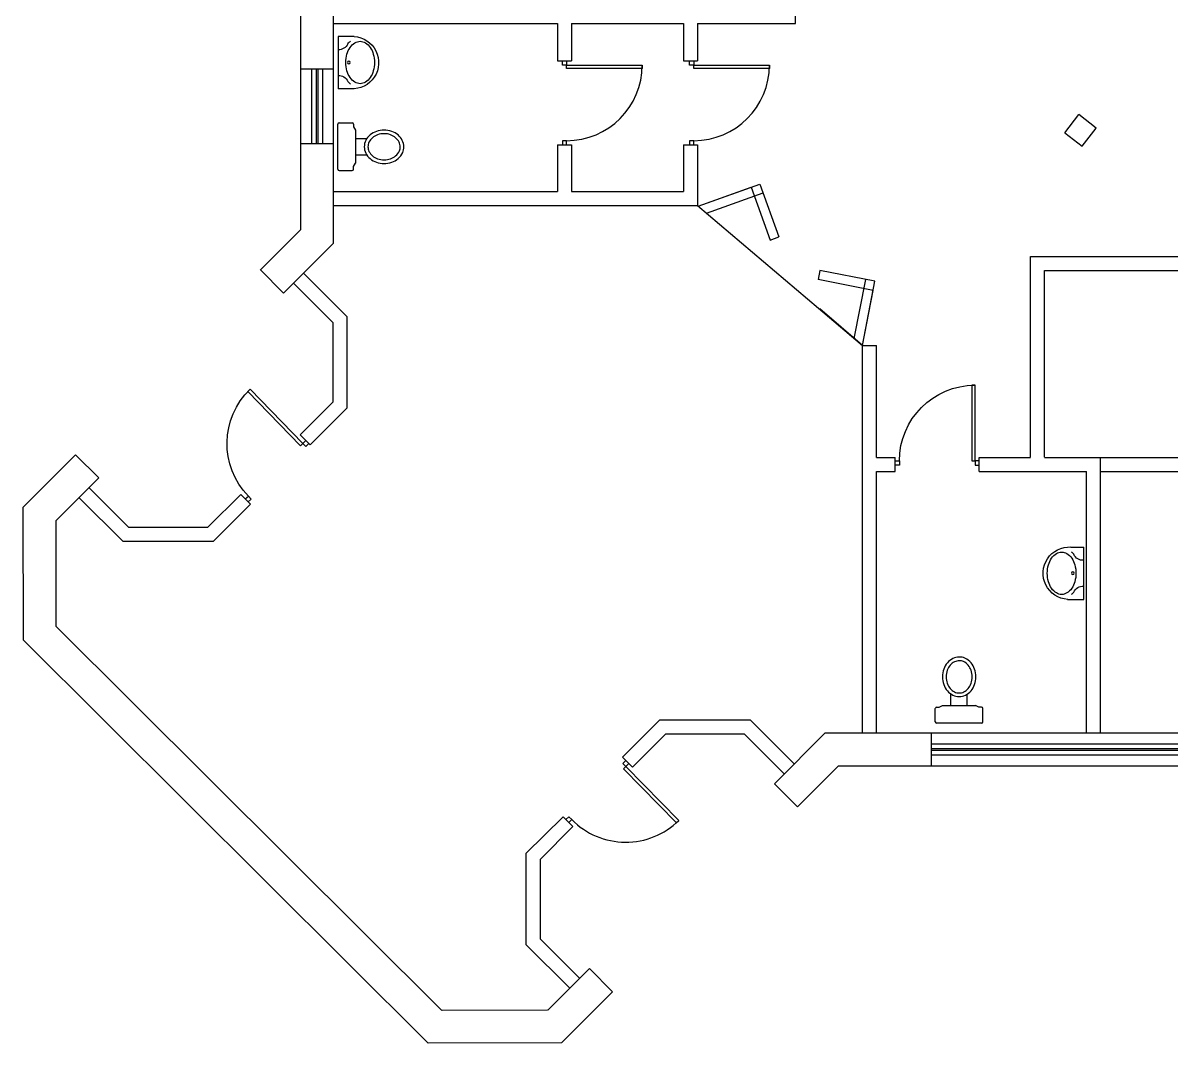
# Model space of a CAD drawing. Extents: x -211487 to 129179, y -113885 to 115281.
# Drawn here: x -30063 to -17771, y -113885 to -102963 of the extents above; entities that cross this region are included whole.
import ezdxf

# ---------------------------------------------------------------- set-up
doc = ezdxf.new("R2010")
doc.units = 0
doc.layers.get('0').update_dxf_attribs({"linetype": 'CONTINUOUS'})
for name, color, linetype in [('BLD-PART', 7, 'CONTINUOUS'), ('BLD-STRUCT', 7, 'CONTINUOUS'), ('DOOR', 7, 'CONTINUOUS'), ('New Works', 7, 'CONTINUOUS'), ('SAN-FIT', 7, 'CONTINUOUS')]:
    doc.layers.add(name, color=color, linetype=linetype)

# ---------------------------------------------------------------- blocks, each defined once
blk = doc.blocks.new('DOORX')
for p, q in [((0.05, 0), (0.05, 0.9)), ((0.05, 0.9), (0.09, 0.9)), ((0.09, 0.9), (0.09, 0)), ((0, 0), (0.05, 0)), ((0.09, 0), (0.05, 0)), ((0.05, 0), (0.05, -0.05)), ((0.05, -0.05), (0, -0.05)), ((0.95, 0), (0.95, -0.05)), ((1, 0), (0.95, 0)), ((0.95, -0.05), (1, -0.05))]:
    blk.add_line(p, q)
blk.add_arc((0.05, 0), 0.9, 0, 90)
blk = doc.blocks.new('STANDARD')
blk.add_blockref('DOORX', (0.537, 0.256))
blk = doc.blocks.new('WC1')
for p, q in [((0.015, 0.255), (0.156, 0.255)), ((0, -0.24), (0, 0.24)), ((0.171, 0.24), (0.171, 0.213)), ((0.171, 0.213), (0.189, 0.176)), ((0.189, 0.176), (0.189, -0.176)), ((0.189, 0.088), (0.313, 0.088)), ((0.189, -0.088), (0.312, -0.088)), ((0.171, -0.213), (0.189, -0.176)), ((0.171, -0.24), (0.171, -0.213)), ((0.015, -0.255), (0.156, -0.255))]:
    blk.add_line(p, q)
for points in [[(0.496, -0.18, 0.084445), (0.579, -0.166, 0.091522), (0.646, -0.128, 0.103706), (0.696, -0.063, 0.134256), (0.708, -0.001, 0.114344), (0.692, 0.066, 0.103706), (0.646, 0.125, 0.091522), (0.579, 0.164, 0.084445), (0.496, 0.178, 0.084445), (0.414, 0.164, 0.091522), (0.347, 0.125, 0.103706), (0.3, 0.066, 0.114344), (0.285, -0.001, 0.114344), (0.3, -0.068, 0.103706), (0.347, -0.128, 0.091522), (0.414, -0.166, 0.084445)], [(0.496, -0.141, 0.084445), (0.566, -0.129, 0.091522), (0.62, -0.098, 0.103706), (0.661, -0.046, 0.138985), (0.668, -0.003, 0.117883), (0.657, 0.049, 0.103706), (0.62, 0.095, 0.091522), (0.566, 0.127, 0.084445), (0.496, 0.139, 0.084445), (0.427, 0.127, 0.091522), (0.372, 0.095, 0.103706), (0.335, 0.049, 0.114344), (0.324, -0.001, 0.114344), (0.335, -0.051, 0.103706), (0.372, -0.098, 0.091522), (0.427, -0.129, 0.084445)]]:
    blk.add_lwpolyline(points, format="xyb", close=True)
for centre, start, end in [((0.015, 0.24), 90, 180), ((0.156, 0.24), 360, 90), ((0.015, -0.24), 180, 270), ((0.156, -0.24), 270, 0)]:
    blk.add_arc(centre, 0.0147, start, end)
blk = doc.blocks.new('WHB2')
for p, q in [((-0.28, 0), (0.28, 0)), ((-0.28, -0.172), (-0.28, 0)), ((0.28, -0.137), (0.28, 0))]:
    blk.add_line(p, q)
blk.add_lwpolyline([(-0.001, -0.083, 0.068343), (-0.091, -0.095, 0.080514), (-0.162, -0.128, 0.107064), (-0.212, -0.181, 0.138337), (-0.228, -0.236, 0.138337), (-0.212, -0.292, 0.107064), (-0.162, -0.345, 0.080514), (-0.091, -0.377, 0.068343), (-0.001, -0.39, 0.068343), (0.089, -0.377, 0.080514), (0.16, -0.345, 0.107064), (0.21, -0.292, 0.138337), (0.226, -0.236, 0.138337), (0.21, -0.181, 0.107064), (0.16, -0.128, 0.080514), (0.089, -0.095, 0.068343)], format="xyb", close=True)
blk.add_circle((0, -0.116), 0.0142)
for centre, radius, start, end in [((-0.243, -0.009), 0.105, 292.8641, 4.7363), ((0.243, -0.009), 0.105, 175.2637, 247.1359), ((-0.154, -0.18), 0.0885, 123.0153, 148.8458), ((0.154, -0.18), 0.0885, 31.1542, 56.9847), ((0, -0.154), 0.281, 183.5443, 3.5955)]:
    blk.add_arc(centre, radius, start, end)

msp = doc.modelspace()

# ---------------------------------------------------------------- linework, layer by layer
at = {"layer": 'BLD-PART'}
for p, q in [((-21791, -102967), (-21791, -102517)), ((-26741, -102967), (-24341, -102967)), ((-24341, -102967), (-24341, -103367)), ((-24191, -102967), (-24191, -103367)), ((-24191, -102967), (-22991, -102967)), ((-22991, -102967), (-22991, -103367)), ((-22841, -102967), (-22841, -103367)), ((-22841, -102967), (-21791, -102967)), ((-24341, -103367), (-24191, -103367)), ((-22991, -103367), (-22841, -103367)), ((-24341, -104267), (-24191, -104267)), ((-24341, -104267), (-24341, -104767)), ((-24191, -104267), (-24191, -104767)), ((-22991, -104267), (-22991, -104767)), ((-22991, -104267), (-22841, -104267)), ((-22841, -104267), (-22841, -104917)), ((-26741, -104767), (-24341, -104767)), ((-24191, -104767), (-22991, -104767)), ((-26741, -104917), (-22841, -104917)), ((-19275, -107613), (-19275, -105463)), ((-19275, -105463), (-17463, -105463)), ((-19125, -107613), (-19125, -105613)), ((-19125, -105613), (-17525, -105613)), ((-21075, -110565), (-21075, -106415)), ((-21075, -106415), (-20925, -106415)), ((-20925, -107615), (-20925, -106415)), ((-20925, -107615), (-20725, -107615)), ((-20725, -107765), (-20725, -107615)), ((-19825, -107765), (-19825, -107615)), ((-19825, -107615), (-19275, -107615)), ((-19125, -107615), (-18525, -107615)), ((-18525, -110565), (-18525, -107615)), ((-18525, -107615), (-16925, -107615)), ((-20925, -110565), (-20925, -107765)), ((-20925, -107765), (-20725, -107765)), ((-19825, -107765), (-18675, -107765)), ((-18675, -110565), (-18675, -107765)), ((-18525, -107765), (-16925, -107765))]:
    msp.add_line(p, q, dxfattribs=at)
at = {"layer": 'BLD-PART', "color": 7}
for p, q in [((-18909, -104138), (-18759, -103944)), ((-18572, -104090), (-18759, -103944)), ((-18722, -104283), (-18572, -104090)), ((-18909, -104138), (-18722, -104283))]:
    msp.add_line(p, q, dxfattribs=at)
at = {"layer": 'BLD-STRUCT'}
for p, q in [((-27091, -97915), (-27091, -105178)), ((-26741, -97915), (-26741, -105323)), ((-27091, -103455), (-26741, -103455)), ((-27091, -104255), (-26741, -104255)), ((-27091, -105178), (-27520, -105606)), ((-26741, -105323), (-27272, -105854)), ((-27524, -105602), (-27272, -105854)), ((-29500, -107586), (-30063, -108149)), ((-29500, -107586), (-29252, -107834)), ((-29252, -107834), (-29712, -108294)), ((-30063, -108149), (-30061, -109567)), ((-29712, -108291), (-29711, -109424)), ((-29711, -109421), (-25579, -113535)), ((-30061, -109567), (-25723, -113885)), ((-21475, -110565), (-22018, -111108)), ((-21475, -110565), (-13925, -110565)), ((-20338, -110565), (-20338, -110915)), ((-21330, -110915), (-21771, -111355)), ((-21330, -110915), (-7675, -110915)), ((-22018, -111108), (-21771, -111355)), ((-23998, -113088), (-24443, -113533)), ((-23998, -113088), (-23750, -113335)), ((-23750, -113335), (-24298, -113883)), ((-24446, -113533), (-25576, -113535)), ((-24298, -113883), (-25723, -113885))]:
    msp.add_line(p, q, dxfattribs=at)
at = {"layer": 'DOOR'}
for p, q in [((-26975, -103455), (-26975, -104255)), ((-26925, -103455), (-26925, -104255)), ((-26907, -103455), (-26907, -104255)), ((-26857, -103455), (-26857, -104255)), ((-27060, -105642), (-26592, -106110)), ((-27166, -105748), (-26742, -106172)), ((-26742, -107020), (-26742, -106172)), ((-26592, -107083), (-26592, -106110)), ((-26742, -107020), (-27095, -107373)), ((-26592, -107083), (-26989, -107479)), ((-27095, -107373), (-26989, -107479)), ((-29352, -107943), (-28932, -108362)), ((-27731, -108010), (-28084, -108362)), ((-27731, -108010), (-27625, -108116)), ((-29458, -108049), (-28994, -108512)), ((-27625, -108116), (-28022, -108512)), ((-28932, -108362), (-28084, -108362)), ((-28994, -108512), (-28022, -108512)), ((-23247, -110428), (-23644, -110824)), ((-22274, -110428), (-23247, -110428)), ((-21806, -110896), (-22274, -110428)), ((-23185, -110578), (-23537, -110930)), ((-22336, -110578), (-23185, -110578)), ((-21912, -111002), (-22336, -110578)), ((-20338, -110681), (-14338, -110681)), ((-20338, -110731), (-14338, -110731)), ((-23644, -110824), (-23537, -110930)), ((-20338, -110749), (-14338, -110749)), ((-20338, -110799), (-14338, -110799)), ((-24280, -111461), (-24677, -111857)), ((-24280, -111461), (-24174, -111567)), ((-24174, -111567), (-24527, -111919)), ((-24677, -111857), (-24677, -112830)), ((-24527, -111919), (-24527, -112768)), ((-24677, -112830), (-24208, -113298)), ((-24527, -112768), (-24102, -113192))]:
    msp.add_line(p, q, dxfattribs=at)
at = {"layer": 'New Works'}
for p, q in [((-22832, -104925), (-22173, -104689)), ((-22832, -104925), (-22267, -104722)), ((-22267, -104722), (-22064, -105287)), ((-22267, -104722), (-22064, -105287)), ((-22173, -104689), (-21970, -105253)), ((-22745, -105000), (-22139, -104783)), ((-22841, -104917), (-21075, -106415)), ((-22064, -105287), (-21970, -105253)), ((-21530, -105613), (-21549, -105711)), ((-20941, -105728), (-21530, -105613)), ((-20960, -105826), (-21549, -105711)), ((-20960, -105826), (-21549, -105711)), ((-21162, -106340), (-21039, -105709)), ((-21075, -106415), (-20941, -105728)), ((-21075, -106415), (-20960, -105826)), ((-21075, -106415), (-21530, -106024))]:
    msp.add_line(p, q, dxfattribs=at)

# ---------------------------------------------------------------- block references
at = {"layer": 'DOOR', "yscale": 900, "zscale": 900}
for p, xscale, rotation in [((-24473, -102885), 900, 270), ((-23111, -102885), 900, 270), ((-26527, -107264), -899.9999999999999, 44.00976429270654), ((-23395, -110389), 900, 224.6220451330981)]:
    msp.add_blockref('Standard', p, dxfattribs=dict(at, xscale=xscale, rotation=rotation))
at = {"layer": 'DOOR', "xscale": -900, "yscale": 900, "zscale": 900}
msp.add_blockref('Standard', (-19341, -107882), dxfattribs=at)
at = {"layer": 'SAN-FIT', "yscale": 1000, "zscale": 1000}
for name, p, xscale, rotation in [('WHB2', (-26689, -103387), -1000, 90), ('WHB2', (-18706, -108854), -1000, 270), ('WC1', (-20040, -110460), 1000, 90)]:
    msp.add_blockref(name, p, dxfattribs=dict(at, xscale=xscale, rotation=rotation))
at = {"layer": 'SAN-FIT', "xscale": 1000, "yscale": 1000, "zscale": 1000}
msp.add_blockref('WC1', (-26693, -104287), dxfattribs=at)

doc.saveas('drawing.dxf')
